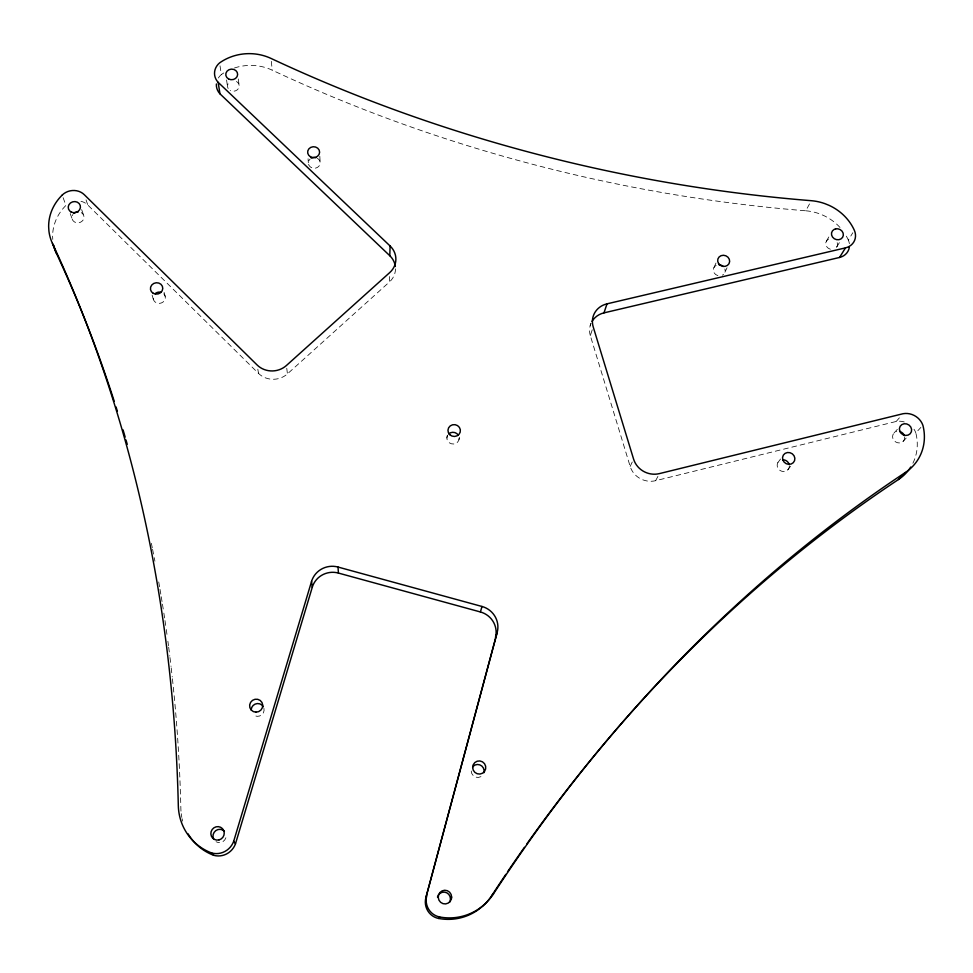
<?xml version="1.0" encoding="UTF-8"?>
<svg xmlns="http://www.w3.org/2000/svg" width="973" height="973" viewBox="0 0 973 973"><rect width="100%" height="100%" fill="white"/><g stroke="black" fill="none" stroke-linecap="round" stroke-linejoin="round"><path stroke-width="0.73" stroke-dasharray="4.87 3.65" d="M80.978 201.302A14.936 13.513 -10.9 0 1 87.801 205.023L258.526 373.413A20.421 19.144 -4.9 0 0 287.436 373.875L389.492 281.927L389.662 276.551M446.875 438.057L447.227 435.515M458.976 439.747L459.378 437.218M590.125 325.882L590.952 323.352M904.245 421.954A16.553 15.094 31.8 0 0 896.194 421.467L655.632 480.686A20.615 19.424 23.7 0 1 630.163 466.408L590.331 335.636L592.387 329.373M713.963 267.466L716.469 262.041M630.163 466.408L632.462 461.567M727.038 267.782L724.447 273.182A5.984 5.461 20 0 0 724.861 268.998M655.632 480.686L658.149 475.967M234.432 67.988A46.899 42.167 -2.2 0 1 272.197 70.153A1190.916 902.105 10.9 0 0 805.79 210.788L809.889 203.211M826.345 241.17L829.227 236.281M836.841 246.814L839.784 241.973M849.368 243.7A14.717 13.221 23.3 0 0 848.322 240.076L852.835 232.742M777.853 462.637L780.528 459.001M787.802 469.862L790.538 466.274M896.194 421.467L901.059 415.933M894.09 432.961L897.982 428.619M903.199 441.292L906.179 438.081M912.905 463.221A49.392 45.22 31.2 0 0 915.812 432.888L920.859 427.451M63.111 197.677L65.945 205.412A48.37 43.98 -10.4 0 0 52.615 236.719L52.785 239.407M70.202 213.549L72.063 218.645M81.659 209.633L83.885 216.006M86.05 199.866L87.801 205.023M152.116 295.111L153.284 299.088M164.084 292.387L165.191 296.364M257.833 369.217L258.526 373.413M220.02 65.823L221.345 74.58A15.665 14.023 -2.7 0 0 217.599 79.409M226.563 79.993L227.621 87.217M238.263 78.959L239.042 84.736M286.767 368.281L287.436 373.875M271.333 61.372L272.197 70.153M308.076 158.745L308.344 162.759M319.825 156.3L320.178 163.002M182.693 821.127A53.247 51.812 -49.9 0 1 182.085 818.67M181.829 817.429A53.247 51.812 -49.9 0 1 181.233 813.671M180.99 811.141A53.247 51.812 -49.9 0 1 180.869 808.599A2095.173 1559.135 -42.6 0 0 172.379 678.388M151.362 543.323A2095.173 1559.135 -42.6 0 1 152.275 547.787M152.566 549.283A2095.173 1559.135 -42.6 0 1 154.914 561.226M158.721 581.951A2095.173 1559.135 -42.6 0 1 159.742 587.85M159.998 589.334A2095.173 1559.135 -42.6 0 1 160.995 595.257M161.238 596.741A2095.173 1559.135 -42.6 0 1 162.211 602.676M162.455 604.16A2095.173 1559.135 -42.6 0 1 163.622 611.616M163.853 613.112A2095.173 1559.135 -42.6 0 1 164.753 619.083M164.984 620.579A2095.173 1559.135 -42.6 0 1 165.86 626.588M166.274 629.519A2095.173 1559.135 -42.6 0 1 167.101 635.381M167.891 641.268A2095.173 1559.135 -42.6 0 1 168.475 645.695M168.67 647.167A2095.173 1559.135 -42.6 0 1 169.788 656.045M169.971 657.529A2095.173 1559.135 -42.6 0 1 171.041 666.444M171.212 667.94A2095.173 1559.135 -42.6 0 1 172.221 676.892M395.5 268.889A20.019 18.548 2.5 0 1 389.492 281.927M221.345 74.58A46.899 42.167 -2.2 0 1 223.766 72.963M805.79 210.788A47.628 43.007 22.7 0 1 819.084 213.646L823.316 215.361A47.628 43.007 22.7 0 1 840.283 227.779M846.34 236.171A47.628 43.007 22.7 0 1 848.322 240.076M590.331 335.636A20.141 18.706 16.7 0 1 590.915 323.571M914.012 429.251A16.553 15.094 31.8 0 1 915.812 432.888M837.169 242.691A5.972 5.364 23.2 0 1 835.977 247.933M830.395 249.246A5.972 5.364 23.2 0 1 828.376 239.212L829.75 238.689A5.972 5.364 23.2 0 1 831.258 238.531M225.894 837.741A6.738 6.531 -53.4 0 1 216.055 841.73M263.951 708.332A6.519 6.373 -33.1 0 1 252.931 714.425M480.942 776.624A6.531 6.446 56.7 0 1 471.212 770.896M723.559 274.301A5.984 5.461 20 0 1 722.367 275.164M717.904 275.639A5.984 5.461 20 0 1 717.454 264.96M904.683 437.218A6.203 5.656 31.8 0 1 899.575 442.922A6.203 5.656 31.8 0 1 892.764 438.045A6.203 5.656 31.8 0 1 896.692 431.501M789.371 465.726A6.215 5.765 29.8 0 1 784.639 471.455A6.215 5.765 29.8 0 1 777.646 467.575A6.215 5.765 29.8 0 1 779.969 460.521M81.282 212.613A6.057 5.485 -10.9 0 1 83.021 220.178A6.057 5.485 -10.9 0 1 74.653 222.039L73.462 221.139A6.057 5.485 -10.9 0 1 72.926 214.474M163.732 293.81A6.106 5.631 -9.6 0 1 164.06 301.058A6.106 5.631 -9.6 0 1 156.41 302.798A6.106 5.631 -9.6 0 1 153.43 296.157M236.439 81.489A5.862 5.254 -2.7 0 1 238.312 88.713A5.862 5.254 -2.7 0 1 230.224 90.465M228.156 88.494A5.862 5.254 -2.7 0 1 230.577 81.367M317.332 158.283A5.923 5.376 0 0 1 319.035 166.067A5.923 5.376 0 0 1 310.351 166.93A5.923 5.376 0 0 1 310.168 159M459.183 438.239A6.154 5.862 8.5 0 1 451.436 443.797A6.154 5.862 8.5 0 1 447.702 435.138"/><path stroke-width="1.46" d="M395.354 266.468A20.019 18.548 2.5 0 0 389.784 255.704L390.1 245.999L218.159 82.34A15.86 14.169 -2.6 0 1 219.582 62.904A47.47 42.605 -2.2 0 1 271.053 58.441A1203.455 908.223 10.9 0 0 811.263 200.693A48.224 43.469 22.6 0 1 824.727 203.588L829.008 205.315A48.224 43.469 22.6 0 1 854.343 230.297A14.899 13.367 23.3 0 1 845.488 247.872L839.553 257.456L603.978 312.868A20.141 18.706 16.7 0 0 592.034 321.394M845.488 247.872L607.006 303.844A20.409 18.913 16.6 0 0 593.202 326.867L633.605 459.159A20.883 19.655 23.6 0 0 659.414 473.608L903.005 413.732A16.772 15.264 31.7 0 1 922.89 425.286A50.037 45.743 31 0 1 905.389 472.464A2424.85 1776.698 66.6 0 0 493.506 893.834L491.742 895.61A53.393 52.396 83.1 0 1 481.599 907.116L477.548 910.217A53.393 52.396 83.1 0 1 438.653 918.463A16.687 16.298 86.6 0 1 425.894 897.605L497.203 632.341A21.455 20.98 19.3 0 0 481.976 606.471L338.032 567.052A21.418 20.834 -7.6 0 0 311.555 581.416L233.69 841.292A18.256 17.696 -53.1 0 1 211.615 852.968A53.977 52.518 -49.4 0 1 178.314 805.62A2133.85 1581.04 -42.5 0 0 52.445 243.42A48.93 44.417 -10.3 0 1 48.918 231.027L48.65 226.721A48.93 44.417 -10.3 0 1 62.15 195.135M425.894 897.605L497.203 632.341M495.452 637.51A21.175 20.725 19.6 0 0 480.431 611.968L481.976 606.471M188.105 833.885A53.247 51.812 -49.9 0 0 213.732 855.316A18.013 17.465 -53.6 0 0 235.49 843.798L312.272 587.242L311.555 581.416M603.978 312.868L607.006 303.844M438.653 918.463L439.674 916.98A54.123 53.114 82.7 0 0 479.117 908.636L483.24 905.486M526.977 843.725A2375.434 1748.761 66.6 0 1 898.468 479.519L905.389 472.464M312.272 587.242A21.126 20.579 -8 0 1 338.397 573.061L480.431 611.968M216.383 83.982A15.665 14.023 -2.7 0 0 219.959 93.822L389.784 255.704M211.615 852.968L213.732 855.316M233.69 841.292L235.49 843.798M52.445 243.42L56.373 253.223A2095.173 1559.135 -42.6 0 1 96.886 350.815M218.159 82.34L219.959 93.822M338.032 567.052L338.397 573.061M493.506 893.834A54.123 53.114 82.7 0 1 483.228 905.486M62.163 195.087A15.118 13.658 -10.8 0 1 84.298 194.697L257.14 365.009A20.688 19.363 -4.8 0 0 286.439 365.483L389.796 272.513A20.275 18.755 2.5 0 0 390.1 245.999M439.674 916.98A16.918 16.529 86.4 0 1 426.746 895.841M97.397 352.238A2095.173 1559.135 -42.6 0 1 114.218 401.241M116.018 406.921A2095.173 1559.135 -42.6 0 1 117.368 411.202M123.036 429.859A2095.173 1559.135 -42.6 0 1 125.152 437.084M125.991 439.978A2095.173 1559.135 -42.6 0 1 127.244 444.333M56.373 253.223A48.309 43.943 -10.5 0 1 53.612 245.16M849.32 247.385A14.717 13.221 23.3 0 1 839.553 257.456M910.752 467.028A49.392 45.22 31.2 0 1 898.468 479.519M491.742 895.61A2375.434 1748.761 66.6 0 1 505.838 874.338M507.505 871.857A2375.434 1748.761 66.6 0 1 524.423 847.349M437.473 897.045A6.762 6.604 86.1 0 1 450.45 898.87L450.219 900.621A6.762 6.604 86.1 0 1 449.562 902.251M213.732 839.273A6.738 6.531 -53.4 0 1 224.41 831.295M251.18 709.864A6.519 6.373 -33.1 0 1 263.342 706.775M473.097 766.323A6.531 6.446 56.7 0 1 483.934 772.696M718.974 264.802A5.984 5.461 20 0 1 723.219 266.493M899.818 431.55A6.203 5.656 31.8 0 1 904.367 435.709M782.973 459.779A6.215 5.765 29.8 0 1 789.079 464.206M73.96 213.355A6.057 5.485 -10.9 0 1 78.327 211.822M155.133 293.664A6.106 5.631 -9.6 0 1 161.08 292.301M311.421 158.161A5.923 5.376 0 0 1 315.921 157.723M448.687 433.934A6.154 5.862 8.5 0 1 458.356 435.296M451.642 897.13L451.411 898.894A6.86 6.702 85.8 0 1 440.623 902.324A6.86 6.702 85.8 0 1 442.119 890.867A6.86 6.702 85.8 0 1 451.642 897.13M835.552 228.898L834.153 229.421A6.045 5.424 23.1 0 0 834.287 238.726A6.045 5.424 23.1 0 0 843.323 235.332A6.045 5.424 23.1 0 0 835.552 228.898M70.98 211.895L69.764 210.983A6.142 5.546 -10.8 0 1 72.586 201.861A6.142 5.546 -10.8 0 1 80.394 207.736A6.142 5.546 -10.8 0 1 70.98 211.895M718.585 263.561A6.057 5.522 20 0 0 728.972 263.744A6.057 5.522 20 0 0 723.413 255.267A6.057 5.522 20 0 0 718.585 263.561M899.709 431.015A6.276 5.716 31.6 0 0 910.132 433.8A6.276 5.716 31.6 0 0 906.678 423.924A6.276 5.716 31.6 0 0 899.709 431.015M153.272 293.335A6.191 5.692 -9.5 0 0 162.771 288.543A6.191 5.692 -9.5 0 0 153.758 283.447A6.191 5.692 -9.5 0 0 153.272 293.335M228.57 78.959A5.935 5.303 -2.6 0 0 237.643 74.544A5.935 5.303 -2.6 0 0 228.91 69.764A5.935 5.303 -2.6 0 0 228.57 78.959M219.047 839.906A6.835 6.629 -52.9 0 0 222.452 828.619A6.835 6.629 -52.9 0 0 211.141 831.587A6.835 6.629 -52.9 0 0 219.047 839.906M472.659 767.454A6.616 6.531 55.3 0 0 482.523 773.231A6.616 6.531 55.3 0 0 482.486 761.823A6.616 6.531 55.3 0 0 472.659 767.454M255.984 712.163A6.604 6.446 -32.4 0 0 261.956 702.457A6.604 6.446 -32.4 0 0 250.596 702.36A6.604 6.446 -32.4 0 0 255.984 712.163M782.815 459.876A6.288 5.826 29.6 0 0 793.287 462.686A6.288 5.826 29.6 0 0 789.991 452.7A6.288 5.826 29.6 0 0 782.815 459.876M310.521 156.811A5.996 5.437 0 0 0 319.618 152.275A5.996 5.437 0 0 0 310.74 147.397A5.996 5.437 0 0 0 310.521 156.811M449.769 434.676A6.239 5.935 8.5 0 0 460.193 432.158A6.239 5.935 8.5 0 0 452.554 424.787A6.239 5.935 8.5 0 0 449.769 434.676"/></g></svg>
